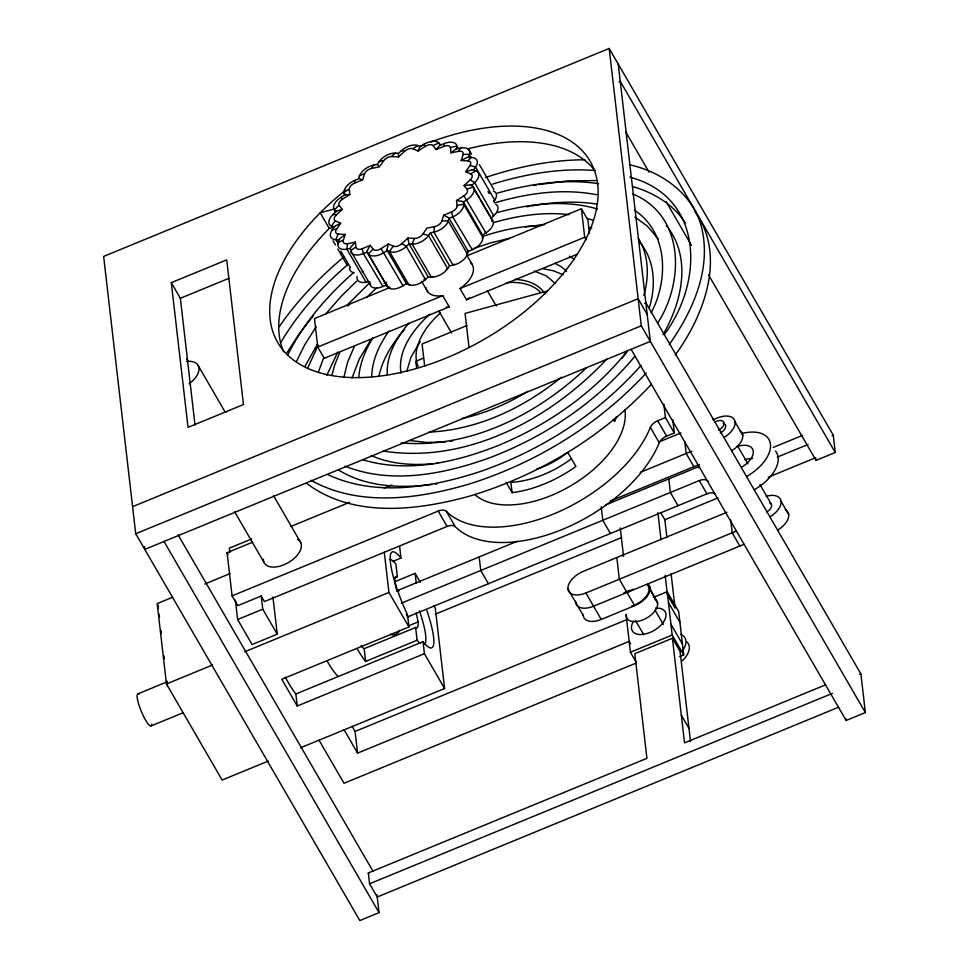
<?xml version="1.0" encoding="UTF-8"?>
<svg xmlns="http://www.w3.org/2000/svg" width="969" height="969" viewBox="0 0 969 969"><rect width="100%" height="100%" fill="white"/><g stroke="black" fill="none" stroke-linecap="round" stroke-linejoin="round"><path stroke-width="1.45" d="M371.757 376.844C371.926 360.117 379.533 344.431 388.993 330.998M398.307 153.671L398.501 156.942L391.755 156.566A6.529 3.646 -30.1 0 0 383.579 160.818L379.412 166.874L371.696 168.388A6.529 3.646 -30.1 0 0 364.526 173.923A26.163 18.472 17.7 0 0 362.442 174.408L359.438 175.801L358.542 178.841L354.92 180.331A13.057 7.292 -30.1 0 0 343.971 192.867L344.249 195.217L340.894 197.349A13.057 7.292 -30.1 0 0 334.414 210.152L335.613 212.223M358.736 377.631C359.79 363.363 365.507 349.845 372.908 337.745M382.876 286.315L363.399 253.599L362.467 249.76A26.866 5.257 67.6 0 1 362.321 248.67A6.529 3.646 -30.1 0 1 355.962 247.265A26.866 21.657 -6.6 0 0 354.351 247.967L350.681 250.801L369.831 283.856L370.788 284.087M472.206 249.566L452.729 216.85L451.796 213.01A26.866 5.257 67.6 0 1 451.651 211.92A6.529 3.646 -30.1 0 0 457.126 205.646A26.866 21.657 -6.6 0 1 458.785 205.016L463.679 204.314L482.841 237.369L482.223 238.374M387.164 249.094L388.327 243.994L393.462 246.235A6.529 3.646 -30.1 0 0 401.832 243.679L407.888 238.035L414.635 238.41A6.529 3.646 -30.1 0 0 422.799 234.171L426.978 228.103L434.681 226.589A6.529 3.646 -30.1 0 0 441.852 221.053A26.866 18.968 17.7 0 1 443.475 220.787L448.259 221.029L467.421 254.084L466.525 255.041M406.774 371.357L410.977 357.186L420.207 341.585M344.007 376.771L347.677 362.006L354.218 346.757M379 375.972C382.743 358.397 392.796 342.856 404.509 329.508M331.895 375.269L334.705 365.071L339.683 352.595M643.864 295.291C649.218 276.553 648.939 255.113 638.292 238.204M351.989 378.043L359.281 359.099L370.8 339.913M649.242 307.924C656.11 286.279 655.044 260.431 639.891 242.42M318.595 371.587L323.573 357.888M367.057 281.434L366.1 282.282L346.89 249.142A13.057 7.292 -30.1 0 1 338.169 242.601L339.029 239.912L335.94 239.731A13.057 7.292 -30.1 0 1 332.088 230.089L335.129 229.241A26.866 14.426 34.5 0 1 336.497 229.278L340.664 223.209L335.528 220.968A26.163 20.07 -66.4 0 0 333.917 222.604L331.604 226.031L332.839 228.369M338.169 242.601L341.73 240.724A26.866 18.968 17.7 0 1 343.292 240.36L345.17 234.486L338.423 234.098A26.866 16.982 -86.8 0 0 337.587 235.382L335.88 239.464L338.338 243.873M345.17 194.939L344.031 192.48L347.653 190.045A26.866 21.657 -6.6 0 1 349.252 189.33A6.529 3.646 -30.1 0 1 354.727 183.056L362.648 179.81L364.526 173.923M441.852 221.053L443.741 215.166L451.651 211.92M493.706 200.849L494.735 200.147L475.573 167.092A13.057 7.292 -30.1 0 0 471.721 157.45L469.153 159.291A26.163 16.534 -86.8 0 0 467.954 160.878L461.208 160.503L463.085 154.616A26.866 18.968 17.7 0 1 464.696 154.337L469.093 154.325L470.692 156.651M457.126 205.646L456.532 200.51L463.872 195.835A6.529 3.646 -30.1 0 0 467.119 189.427L464.103 185.551L470.159 179.907A6.529 3.646 -30.1 0 0 470.849 174.008A26.866 20.603 -66.4 0 1 472.121 172.882L476.021 170.883A13.057 7.292 -30.1 0 1 474.64 182.681L471.879 185.261L473.247 187.029A13.057 7.292 -30.1 0 1 466.767 199.832L463.412 201.964L463.679 204.314A13.057 7.292 -30.1 0 1 452.729 216.85L449.119 218.34L448.259 221.029A13.057 7.292 -30.1 0 1 433.918 232.1L430.393 232.79L428.492 235.552A13.057 7.292 -30.1 0 1 412.152 244.055L409.075 243.885L406.302 246.453A13.057 7.292 -30.1 0 1 389.574 251.565L387.237 250.547L383.881 252.679A13.057 7.292 -30.1 0 1 368.39 253.89L367.021 252.122L363.399 253.599A13.057 7.292 -30.1 0 1 350.681 250.801L350.403 248.452L346.89 249.142L347.29 244.891A26.866 11.689 78.9 0 1 347.653 243.643L355.369 242.129L355.962 247.265M449.119 218.34L468.269 251.407L467.421 254.084A13.057 7.292 -30.1 0 1 453.068 265.155L449.555 265.845L447.642 268.619A13.057 7.292 -30.1 0 1 431.302 277.11L428.225 276.94L425.464 279.52A13.057 7.292 -30.1 0 1 408.724 284.62L406.386 283.602L387.237 250.547M398.501 156.942L404.558 151.297A6.529 3.646 -30.1 0 1 412.915 148.742L418.051 150.982L419.807 146.9M307.912 367.663L318.111 345.255M326.88 375.197L337.793 352.098M367.275 250.644L370.231 245.411L373.247 249.287A6.529 3.646 -30.1 0 0 380.987 248.682L388.327 243.994M296.647 361.122L304.726 344.819L316.185 326.662M651.253 312.757C668.477 280.041 668.319 232.487 634.55 210.285M305.126 366.125L317.335 344.334M287.854 354.763C303.563 323.101 327.147 295.957 353.491 272.677M454.243 264.089L453.068 265.155L433.918 232.1L434.318 227.848A26.866 11.689 78.9 0 1 434.681 226.589M657.527 323.307C684.489 281.931 684.841 215.288 632.466 193.8M663.038 334.608C681.146 303.479 691.491 260.806 669.046 229.108M280.962 342.251C298.343 312.721 321.696 287.054 347.605 264.767M287.006 352.68L299.155 333.93L313.544 315.385M664.952 333.651C703.639 281.022 703.991 196.998 629.862 177.145M332.088 230.089L333.99 227.327L331.64 226.298A13.057 7.292 -30.1 0 1 333.021 214.5L335.189 214.658A26.866 8.479 47 0 1 336.219 215.07L342.275 209.425L339.271 205.549A6.529 3.646 -30.1 0 1 342.505 199.154L349.845 194.466L349.252 189.33M458.18 148.451L456.98 146.38A13.057 7.292 -30.1 0 0 444.25 143.582L440.641 145.059L438.642 143.133L434.669 144.769A26.866 22.214 -37.8 0 0 433.143 145.689A6.529 3.646 -30.1 0 0 425.391 146.295A26.866 1.696 57.5 0 0 424.797 145.544L423.804 144.369L420.425 146.646L418.087 145.616A13.057 7.292 -30.1 0 0 401.348 150.728L398.586 153.308L395.509 153.126A13.057 7.292 -30.1 0 0 379.17 161.629L377.268 164.403L373.743 165.081A13.057 7.292 -30.1 0 0 359.402 176.152L359.402 176.152M470.849 174.008L465.714 171.767L469.892 165.699A6.529 3.646 -30.1 0 0 467.954 160.878M493.657 201.709L494.735 200.147A13.057 7.292 -30.1 0 0 493.403 191.014M433.143 145.689L436.147 149.565L439.696 145.35M279.242 326.686C297.229 300.56 319.395 277.485 343.656 257.148M669.3 344.479C692.229 311.861 710.81 271.138 702.271 230.465C695.197 195.532 662.796 171.949 629.45 164.778M675.32 354.872C704.39 315.022 726.883 255.283 694.519 210.891M627.149 351.468L622.062 358.324M627.767 350.487C594.021 392.917 548.115 424.846 498.248 445.51C455.89 462.286 407.731 473.332 362.927 459.791M325.645 314.077L341.076 296.453L356.701 281.155M491.852 221.259L492.434 220.205L473.247 187.029L468.657 188.507A26.866 22.214 -37.8 0 0 467.119 189.427M634.683 356.556C596.516 402.353 545.329 436.571 489.793 457.719C444.165 474.192 391.718 484.718 345.061 466.198M408.785 323.222C396.648 337.563 386.001 355.526 387.321 374.979M640.981 365.47C598.127 413.848 541.986 449.895 481.145 471.237C432.428 487.371 376.105 497.182 327.788 474.604M606.679 359.208C550.707 418.971 466.84 464.296 383.058 451.033M346.769 305.526L369.686 282.791M646.226 372.992C598.515 424.507 536.729 462.637 469.892 483.822C418.935 498.938 359.535 507.381 311.025 480.297M651.325 384.378C601.834 437.346 537.529 476.239 468.027 496.576C415.81 510.748 352.631 518.052 306.64 483.386M339.756 238.64L345.17 234.486M347.944 306.01L349.603 304.278M545.935 292.505L547.449 290.966A180.488 100.849 -30.1 0 0 591.187 227.012A180.561 100.885 -30.1 0 0 430.975 141.983M345.812 189.997A180.561 100.885 -30.1 0 0 303.188 366.161A180.561 100.885 -30.1 0 0 543.96 294.479L547.449 290.966L465.059 313.423L469.057 347.532M545.717 292.723L543.96 294.479M366.33 297.653L376.917 287.648M586.608 367.675C537.662 414.32 470.316 448.926 401.227 442.894M355.369 242.129L350.948 247.034A2.265 1.744 -66.4 0 0 350.39 248.088M333.021 214.5L335.783 211.92L334.39 209.898L337.285 206.918A26.163 21.633 -37.8 0 1 339.271 205.549M436.147 149.565L444.056 146.319A6.529 3.646 -30.1 0 1 450.428 147.712L451.021 152.848L456.024 148.96M429.739 314.21C413.666 329.072 397.556 349.761 400.912 373.004M432.671 276.565L431.302 277.11L412.152 244.055L413.799 239.706A26.866 16.982 -86.8 0 1 414.635 238.41M561.487 377.147C524.084 407.683 477.838 429.861 429.061 432.101M334.802 226.249L340.591 223.245M418.051 150.982L425.391 146.295M461.208 160.503L467.228 157.353M406.386 283.602L403.031 285.734A13.057 7.292 -30.1 0 1 387.539 286.945L367.021 252.122M468.269 251.407L471.891 249.917A13.057 7.292 -30.1 0 0 482.841 237.369L482.562 235.031L485.917 232.887A13.057 7.292 -30.1 0 0 492.397 220.084L491.029 218.316L493.79 215.736A13.057 7.292 -30.1 0 0 495.825 204.277M527.984 391.234C507.659 403.746 485.433 413.388 462.092 418.547M362.915 271.344L362.067 271.792M336.57 211.109L342.275 209.425M410.141 284.377L408.809 284.704L389.574 251.565L392.239 247.446A26.866 20.603 -66.4 0 1 393.462 246.235M708.521 274.808L816.043 460.396L835.266 452.487L833.279 435.238L609.186 48.45L103.635 256.422L135.721 533.762L359.814 920.55L379.036 912.641L376.989 894.981M619.034 81.82L620.233 81.323L835.266 452.487M171.295 282.669L226.722 259.862L243.473 404.545L188.034 427.353L171.295 282.669L180.343 298.282L195.011 424.991M465.714 171.767L472.182 169.745M180.343 298.282L228.854 278.333M362.321 248.67L370.231 245.411M384.075 283.384L386.704 282.294M386.171 285.177L382.561 286.667A13.057 7.292 -30.1 0 1 369.831 283.856L369.783 283.42M390.022 287.49L314.465 318.571L317.759 347.059L324.264 358.288L449.253 306.87L442.748 295.642A26.115 14.596 -30.1 0 1 426.045 287.696M466.925 255.852L581.4 208.759L587.904 219.987L589.467 233.481M317.759 347.059L442.748 295.642M577.354 254.181L466.501 299.784L459.996 288.544L584.695 237.248L581.4 208.759M466.888 325.572L422.109 343.983L424.664 366.052M423.61 358.082L415.713 361.328L416.694 368.377M132.596 506.678L638.147 298.706L647.195 314.319M644.651 303.261L645.851 302.764L860.896 673.927L865.365 712.578L846.143 720.488L631.098 349.324M135.721 533.762L641.284 325.802L609.186 48.45M251.698 538.946L229.35 548.139L229.871 552.609M672.765 419.565L674.315 432.961L666.611 436.123A9.218 5.148 -30.1 0 0 659.247 442.712A121.234 67.733 -30.1 0 1 562.408 529.377A121.234 67.733 -30.1 0 1 455.224 526.639A9.218 5.148 -30.1 0 0 447.084 526.433L264.44 601.567L261.23 596.008L237.768 605.661L232.088 595.862L227.085 552.705L252.618 542.204M290.906 526.446L349.627 502.293M384.087 488.122L391.742 484.972M172.567 597.267L157.172 603.602L166.474 683.969L222.131 780.045L268.304 761.053M204.75 584.028L229.932 573.672M232.088 595.862L438.182 511.075A9.218 5.148 -30.1 0 1 446.334 511.281A121.234 67.733 -30.1 0 0 553.517 514.018A121.234 67.733 -30.1 0 0 650.356 427.353A9.218 5.148 -30.1 0 1 657.721 420.764L665.412 417.603L663.862 404.206M660.01 441.537L680.916 432.937M712.942 419.759L717.121 418.039A18.423 10.296 -30.1 0 1 734.756 420.558A18.423 10.296 -30.1 0 1 724.182 437.407M272.943 597.001L277.243 634.174L252.097 644.518L237.611 619.518L262.756 609.174L261.23 596.008M392.578 561.499L400.96 558.047L399.64 546.601M640.23 472.375L691.781 451.179M394.589 577.887L397.363 576.737L395.885 563.97A46.064 9.012 67.6 0 0 389.901 559.379M395.558 581.376L415.12 573.321L420.352 582.357M137.719 693.949L167.116 681.849M610.276 501.07L699.436 464.393M166.474 683.969L212.647 664.964M244.83 651.725L388.944 592.447L384.293 552.269M396.83 590.69A9.218 5.148 -30.1 0 0 398.489 590.121L517.301 541.247M605.419 504.994L697.692 467.034A9.218 5.148 -30.1 0 0 699.364 466.234M773.25 447.436L802.623 435.347M401.323 603.154L699.267 480.588A9.218 5.148 -30.1 0 1 707.104 480.515A37.5 20.955 -30.1 0 0 708.557 481.52M777.332 457.102L808.073 444.468M832.068 435.723L833.279 435.238M407.307 617.071A9.218 5.148 -30.1 0 1 407.719 616.89L706.922 493.815A9.218 5.148 -30.1 0 1 714.759 493.742M151.067 725.926L183.274 712.675M435.432 614.128L621.638 537.529M666.926 537.734L664.843 519.759L717.932 497.921M768.223 477.232L815.728 457.683M409.911 625.271L418.002 621.941M400.96 558.047A51.829 10.138 67.6 0 0 390.446 562.662A51.829 10.138 67.6 0 0 407.549 614.94L408.942 626.967L281.761 679.281L297.241 706.001L424.422 653.687L423.029 641.66A51.829 10.138 67.6 0 0 426.832 610.47M361.074 645.766A27.641 5.414 67.6 0 0 364.162 648.661L415.64 627.488A27.641 5.414 67.6 0 0 416.028 612.844M726.883 512.286L583.399 571.31A18.423 10.296 -30.1 0 0 567.943 589.019L574.157 599.763M357.161 648.6A46.064 9.012 67.6 0 0 365.64 661.427L417.094 640.255A46.064 9.012 67.6 0 0 420.413 643.561M297.241 706.001L295.848 693.974L423.029 641.66M567.943 589.019A18.423 10.296 -30.1 0 0 585.906 592.98L736.355 531.085M744.01 544.312L593.561 606.206A18.423 10.296 -30.1 0 1 575.55 601.24M653.251 597.425L667.181 591.696L678.675 611.536L683.69 654.887L679.511 656.607M583.217 614.467A18.423 10.296 -30.1 0 0 601.228 619.433L634.647 605.673A18.423 10.296 -30.1 0 0 647.667 583.762L650.114 587.965M300.487 747.814L444.601 688.523L435.299 608.157L433.809 605.577M630.601 643.876L629.16 641.393L357.585 753.119L355.066 731.45L626.652 619.724M636.161 662.154L630.419 652.234L672.195 635.046L667.181 591.696M690.497 741.503L680.081 651.471L672.425 638.244L634.816 653.712L646.917 758.339L368.317 872.948L369.564 883.789L377.232 897.003L838.73 707.164M636.451 662.966L344.007 783.267L318.983 740.086M825.636 684.817L684.526 742.872L672.425 638.244M859.685 674.424L860.896 673.927M369.564 883.789L832.468 693.356M473.768 248.464L490.653 242.844L509.549 238.326M485.445 177.533C517.494 166.825 551.082 159.849 584.973 159.776M483.095 236.279C501.906 230.065 521.54 225.922 541.405 225.474M389.175 286.86L387.539 286.945L368.39 253.89L371.757 250.293A26.866 22.214 -37.8 0 1 373.247 249.287M492.506 184.134C525.658 173.887 560.603 167.782 595.378 170.544M494.553 202.896C527.451 193.267 562.65 188.107 596.662 194.721M497.267 193.158C529.995 183.722 564.685 178.587 598.624 183.698M493.596 222.579C517.979 215.578 543.682 211.678 569.033 214.646M497.133 212.623C529.546 203.72 564.673 199.335 597.425 208.989M334.668 208.844L320.218 212.792L329.266 228.405A180.561 100.885 -30.1 0 0 283.578 351.723M329.266 228.405L332.161 227.618M344.879 194.672L349.845 194.466M471.721 157.45L468.633 157.269L469.493 154.58A13.057 7.292 -30.1 0 0 460.772 148.039L457.259 148.729L456.581 146.174L452.075 147.094A26.866 21.657 -6.6 0 0 450.428 147.712M451.021 152.848L458.725 151.334A6.529 3.646 -30.1 0 1 463.085 154.616M464.103 185.551L470.413 184.885M526.7 206.797L528.929 206.373M533.907 185.515L536.487 185.018M531.145 205.961L535.578 205.198M539.043 184.546L567.773 180.888L595.85 180.561M525.477 226.964L544.748 224.542M446.273 269.358L447.642 268.619L428.492 235.552L424.216 234.292A26.866 14.426 34.5 0 0 422.799 234.171M536.681 205.016C556.715 201.855 577.27 200.946 597.364 204.156M434.911 484.064L437.092 483.737M450.367 441.27L452.62 440.968M431.665 484.512C400.415 488.376 366.379 487.141 338.847 470.183M435.735 463.509L438.436 463.206M445.91 441.791L426.796 442.482L409.56 440.483M433.046 463.763C412.213 465.52 390.459 464.187 371.163 455.503M514.636 279.351C525.489 279.835 537.407 283.19 544.009 292.444M456.532 200.51L462.092 201.322A2.265 1.223 34.5 0 1 463.134 201.709M373.743 165.081L372.108 167.213A26.866 11.689 78.9 0 0 371.696 168.388M358.99 178.575L362.648 179.81M542.204 268.498L553.432 270.811L563.086 274.699M492.87 215.978L493.839 215.917L474.64 182.681L471.237 180.404A26.866 8.479 47 0 0 470.159 179.907M588.571 227.497L590.69 228.03M534.307 271.102L546.552 275.995L555.358 283.59M423.95 279.593L425.512 279.69L406.302 246.453L403.286 244.382A26.163 8.249 47 0 0 401.832 243.679M586.754 218.219L592.798 220.205M633.096 186.69C653.748 192.71 673.576 204.544 685.349 222.991M476.021 170.883L473.671 169.866L475.5 166.995L471.297 165.82A26.866 14.426 34.5 0 0 469.892 165.699M443.741 215.166L448.029 217.419M395.509 153.126L392.627 155.355A26.866 16.982 -86.8 0 0 391.755 156.566M554.801 263.18L561.233 266.79L566.635 271.187M485.094 232.088L486.002 233.093M569.372 256.143L573.902 259.123M634.925 217.032L647.365 226.152L658.23 238.895M423.804 144.369L423.78 144.502A13.057 7.292 -30.1 0 1 439.272 143.291L440.471 145.362M340.991 197.301L341.912 198.391A26.866 1.696 57.5 0 1 342.505 199.154M444.25 143.582L443.959 145.302A26.866 5.257 67.6 0 0 444.056 146.319M418.087 145.616L414.187 147.627A26.866 20.603 -66.4 0 0 412.915 148.742M377.547 164.573L378.588 165.832M666.345 225.559L667.726 227.315M460.772 148.039L459.136 150.171A26.866 11.689 78.9 0 0 458.725 151.334M354.92 180.331L354.63 182.051A26.866 5.257 67.6 0 0 354.727 183.056M421.612 281.289L427.62 291.645M234.619 511.741L264.016 562.456M625.586 131.651L649.097 172.228M666.006 201.419L691.43 245.302M735.096 421.999L742.751 435.226M781.062 501.348L788.718 514.575M737.421 445.679L747.947 463.836M759.962 484.573L771.227 504.025M591.175 227.012L591.744 227.981M641.284 325.802L865.365 712.578M584.695 237.248L586.148 239.743M697.692 467.034L698.177 467.87M665.412 417.603L674.315 432.961M693.865 466.695L686.209 453.468L684.865 441.9M739.844 546.031L732.176 532.805L730.674 519.808M699.267 480.588L706.922 493.815M657.721 420.764L666.611 436.123M650.356 427.353L659.247 442.712M678.034 505.697L670.378 492.47L668.804 478.928M479.425 164.645L493.79 189.44M469.153 150.134L471.552 154.265M487.988 191.547L489.188 193.606M613.316 419.323L614.612 421.551A87.864 49.092 -30.1 0 0 616.357 416.743M471.879 185.261L479.061 197.664M480.249 199.723L489.829 216.257M660.664 512.54L664.843 519.759M463.412 201.964L482.562 235.031M668.44 602.536L679.923 622.377M466.767 255.174L471.988 264.186M487.383 290.748L496.261 306.083M670.948 624.206L682.442 644.046M568.173 453.117L575.913 466.477A87.864 49.092 -30.1 0 1 512.08 492.652L506.048 482.223M672.195 635.046L683.69 654.887M655.105 610.276L663.28 624.375M610.422 533.507L602.754 520.28L601.192 506.739M430.393 232.79L449.555 265.845M634.647 605.673L619.324 579.232L616.817 557.55M635.494 620.499L643.67 634.598M409.075 243.885L428.225 276.94M681.316 715.146L688.983 728.373M438.666 310.722L451.53 332.961M585.906 592.98L601.228 619.433M574.641 600.586L577.039 604.717M577.512 605.552L577.996 606.376M578.469 607.2L580.867 611.33M581.339 612.166L583.265 615.472M340.906 251.177L350.475 267.71M333.021 240.809L335.419 244.939M337.818 249.069L347.387 265.603M446.334 511.281L455.224 526.639M488.4 583.701L480.745 570.475L479.171 556.933M438.182 511.075L447.084 526.433M398.489 590.121L398.974 590.945M406.29 614.407L406.762 615.242M407.246 616.066L407.719 616.89M388.944 592.447L408.942 626.967M424.422 653.687L444.601 688.523M198.015 365.228L225.074 411.97M273.476 495.534L300.765 542.652M186.702 358.687L188.18 361.255M352.062 726.229L355.066 731.45M344.043 729.657L357.585 753.119M262.756 609.174L277.243 634.174M227.085 552.705L228.151 554.534M178.102 534.876L373.089 871.434M368.317 872.948L368.789 873.772M164.003 541.477L379.036 912.641M649.581 588.401L656.098 599.884M486.014 233.081L464.514 196.671A26.866 1.696 57.5 0 0 463.872 195.835M648.588 586.657L657.636 603.178M401.311 150.631L403.528 150.873A26.866 8.479 47 0 1 404.558 151.297M379.17 161.629L382.21 160.781A26.866 14.426 34.5 0 1 383.579 160.818M408.894 243.437L407.888 238.083M403.116 285.928L381.629 249.517A26.866 1.696 57.5 0 0 380.987 248.682M626.846 591.659L626.991 592.459A18.423 10.296 -30.1 0 0 633.06 589.164M815.862 458.87L816.043 460.396M845.913 718.538L846.143 720.488M618.234 64.063L650.332 341.415L144.781 549.387L144.442 546.528M671.081 573.672L675.066 608.12L667.411 594.893L665.158 575.429M657.878 512.528L660.991 539.479M620.269 527.996L623.564 556.448M626.022 614.31L630.419 652.234M512.08 492.652L510.881 482.308A72.118 40.298 -30.1 0 0 571.286 458.822M415.12 573.321L416.282 583.338M369.673 282.536L369.564 281.519L366.04 282.209A13.057 7.292 -30.1 0 1 357.113 276.444M364.162 648.661L365.64 661.427M235.37 600.186L237.611 619.518M158.092 605.189L158.444 608.169M159.134 614.128L159.473 617.096M161.024 630.492L161.375 633.472M163.955 655.795L164.294 658.775M166.874 681.098L167.395 685.555M415.64 627.488L417.094 640.255M151.685 724.013A17.333 3.391 67.6 0 1 141.728 712.348A17.333 3.391 67.6 0 1 138.93 694.192M396.975 591.381A27.641 5.414 67.6 0 1 397.363 576.737M338.12 676.398A46.064 9.012 67.6 0 1 327.001 660.688M419.359 610.64A46.064 9.012 67.6 0 1 424.894 643.997M567.035 452.777A52.883 29.554 -30.1 0 1 536.438 469.105M654.438 598.672A17.272 9.654 -30.1 0 1 646.892 617.919A17.272 9.654 -30.1 0 1 626.253 615.133M740.316 431.011A18.423 10.296 -30.1 0 1 731.849 450.633M785.314 509.755A18.423 10.296 -30.1 0 1 777.816 529.97M766.152 496.31A18.423 10.296 -30.1 0 1 780.978 500.84A18.423 10.296 -30.1 0 1 770.149 516.743M714.892 421.963A8.067 4.506 -30.1 0 1 723.855 422.266A8.067 4.506 -30.1 0 1 718.635 430.2M769.677 502.899A8.067 4.506 -30.1 0 1 766.891 511.947M723.165 423.392A8.067 4.506 -30.1 0 1 725.527 427.414A8.067 4.506 -30.1 0 1 720.246 432.998M629.68 590.315A17.272 9.654 -30.1 0 1 623.975 592.665M686.755 641.757A23.062 12.888 -30.1 0 1 681.994 661.064M680.928 634.392A23.062 12.888 -30.1 0 1 682.818 650.369M647.534 585.106A17.272 9.654 -30.1 0 1 646.25 596.323A17.272 9.654 -30.1 0 1 631.703 606M354.218 272.713A13.057 7.292 -30.1 0 1 349.47 268.207M482.247 235.419A2.265 1.223 34.5 0 1 481.859 235.455M387.067 284.777A2.265 1.429 -86.8 0 1 386.631 285.189M344.564 194.83A2.265 1.223 34.5 0 1 344.952 194.781M439.756 145.459A2.265 1.429 -86.8 0 1 440.18 145.059M456.084 149.069A2.265 1.744 -66.4 0 1 456.835 148.632M467.276 157.475A2.265 1.877 -37.8 0 1 468.269 157.135M472.23 169.854A2.265 1.829 -6.6 0 1 473.369 169.684M470.462 184.994A2.265 1.599 17.7 0 1 471.576 185.043M448.09 217.528A2.265 0.715 47 0 1 448.877 218.049M387.128 250.172A2.265 0.981 78.9 0 1 387.225 249.19M366.96 251.77A2.265 1.429 -86.8 0 1 367.348 250.741M347.653 243.643A6.529 3.646 -30.1 0 1 343.292 240.36M339.041 239.549A2.265 1.877 -37.8 0 1 339.816 238.737M338.423 234.098A6.529 3.646 -30.1 0 1 336.497 229.278M334.087 226.916A2.265 1.829 -6.6 0 1 334.862 226.358M335.528 220.968A6.529 3.646 -30.1 0 1 336.219 215.07M335.989 211.496A2.265 1.599 17.7 0 1 336.631 211.218M470.498 262.526A26.115 14.596 -30.1 0 1 459.996 288.544M469.444 297.58A26.115 14.596 -30.1 0 1 466.501 299.784M449.253 306.87A26.115 14.596 -30.1 0 1 446.091 307.185M418.22 366.488A71.827 40.129 -30.1 0 1 440.592 312.708M506.957 282.621A71.827 40.129 -30.1 0 1 540.157 291.996M224.699 412.394A45.591 25.473 -30.1 0 1 226.613 411.934M186.508 361.437A20.894 11.676 -30.1 0 1 198.96 368.05A20.894 11.676 -30.1 0 1 189.1 383.845M297.471 539.309A20.894 11.676 -30.1 0 1 288.362 562.589A20.894 11.676 -30.1 0 1 263.386 559.222M420.267 146.21A180.561 100.885 -30.1 0 1 424.301 144.575M467.567 148.911A180.561 100.885 -30.1 0 1 594.809 170.483M295.848 693.974A51.829 10.138 67.6 0 1 285.322 677.198M655.492 608.108A19.005 10.623 -30.1 0 1 664.383 620.572A19.005 10.623 -30.1 0 1 640.897 634.525A19.005 10.623 -30.1 0 1 633.593 621.105M624.932 409.887A87.864 49.092 -30.1 0 1 568.222 487.262A87.864 49.092 -30.1 0 1 474.628 494.372M399.616 630.383A5.184 2.895 -30.1 0 1 395.352 634.453A5.184 2.895 -30.1 0 1 390.58 634.101M741.709 433.531A37.5 20.955 -30.1 0 1 770.452 444.202A37.5 20.955 -30.1 0 1 746.675 476.482M775.515 451.106A37.5 20.955 -30.1 0 1 754.342 489.708M737.276 446.503A18.568 10.38 -30.1 0 1 753.167 450.585A18.568 10.38 -30.1 0 1 741.879 467.034M744.943 459.718A18.568 10.38 -30.1 0 1 752.598 458.494"/></g></svg>
